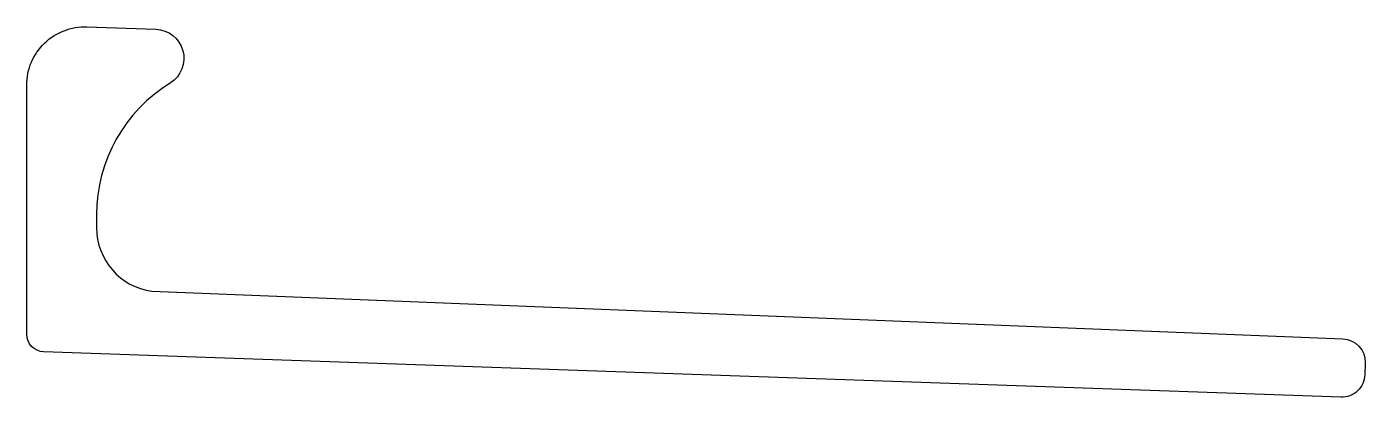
# Model space of a CAD drawing. Extents: x 944.2 to 967.2, y 1.9 to 8.2.
import ezdxf

# ---------------------------------------------------------------- set-up
doc = ezdxf.new("R2010")
doc.units = 0
doc.header["$LTSCALE"] = 15
doc.layers.get('0').update_dxf_attribs({"linetype": 'CONTINUOUS'})

msp = doc.modelspace()

# ---------------------------------------------------------------- linework, layer by layer
at = {"ltscale": 0.05}
msp.add_lwpolyline([(944.463, 2.638, -0.404026), (944.173, 2.938), (944.173, 7.216, -0.424475), (945.208, 8.215), (946.391, 8.174, -0.735358), (946.643, 7.253, 0.261517), (945.373, 4.991), (945.373, 4.766, 0.375182), (946.325, 3.676), (966.796, 2.86, -0.412771), (967.18, 2.447), (967.173, 2.245, -0.414214), (966.76, 1.859)], format="xyb", close=True, dxfattribs=at)

doc.saveas('drawing.dxf')
